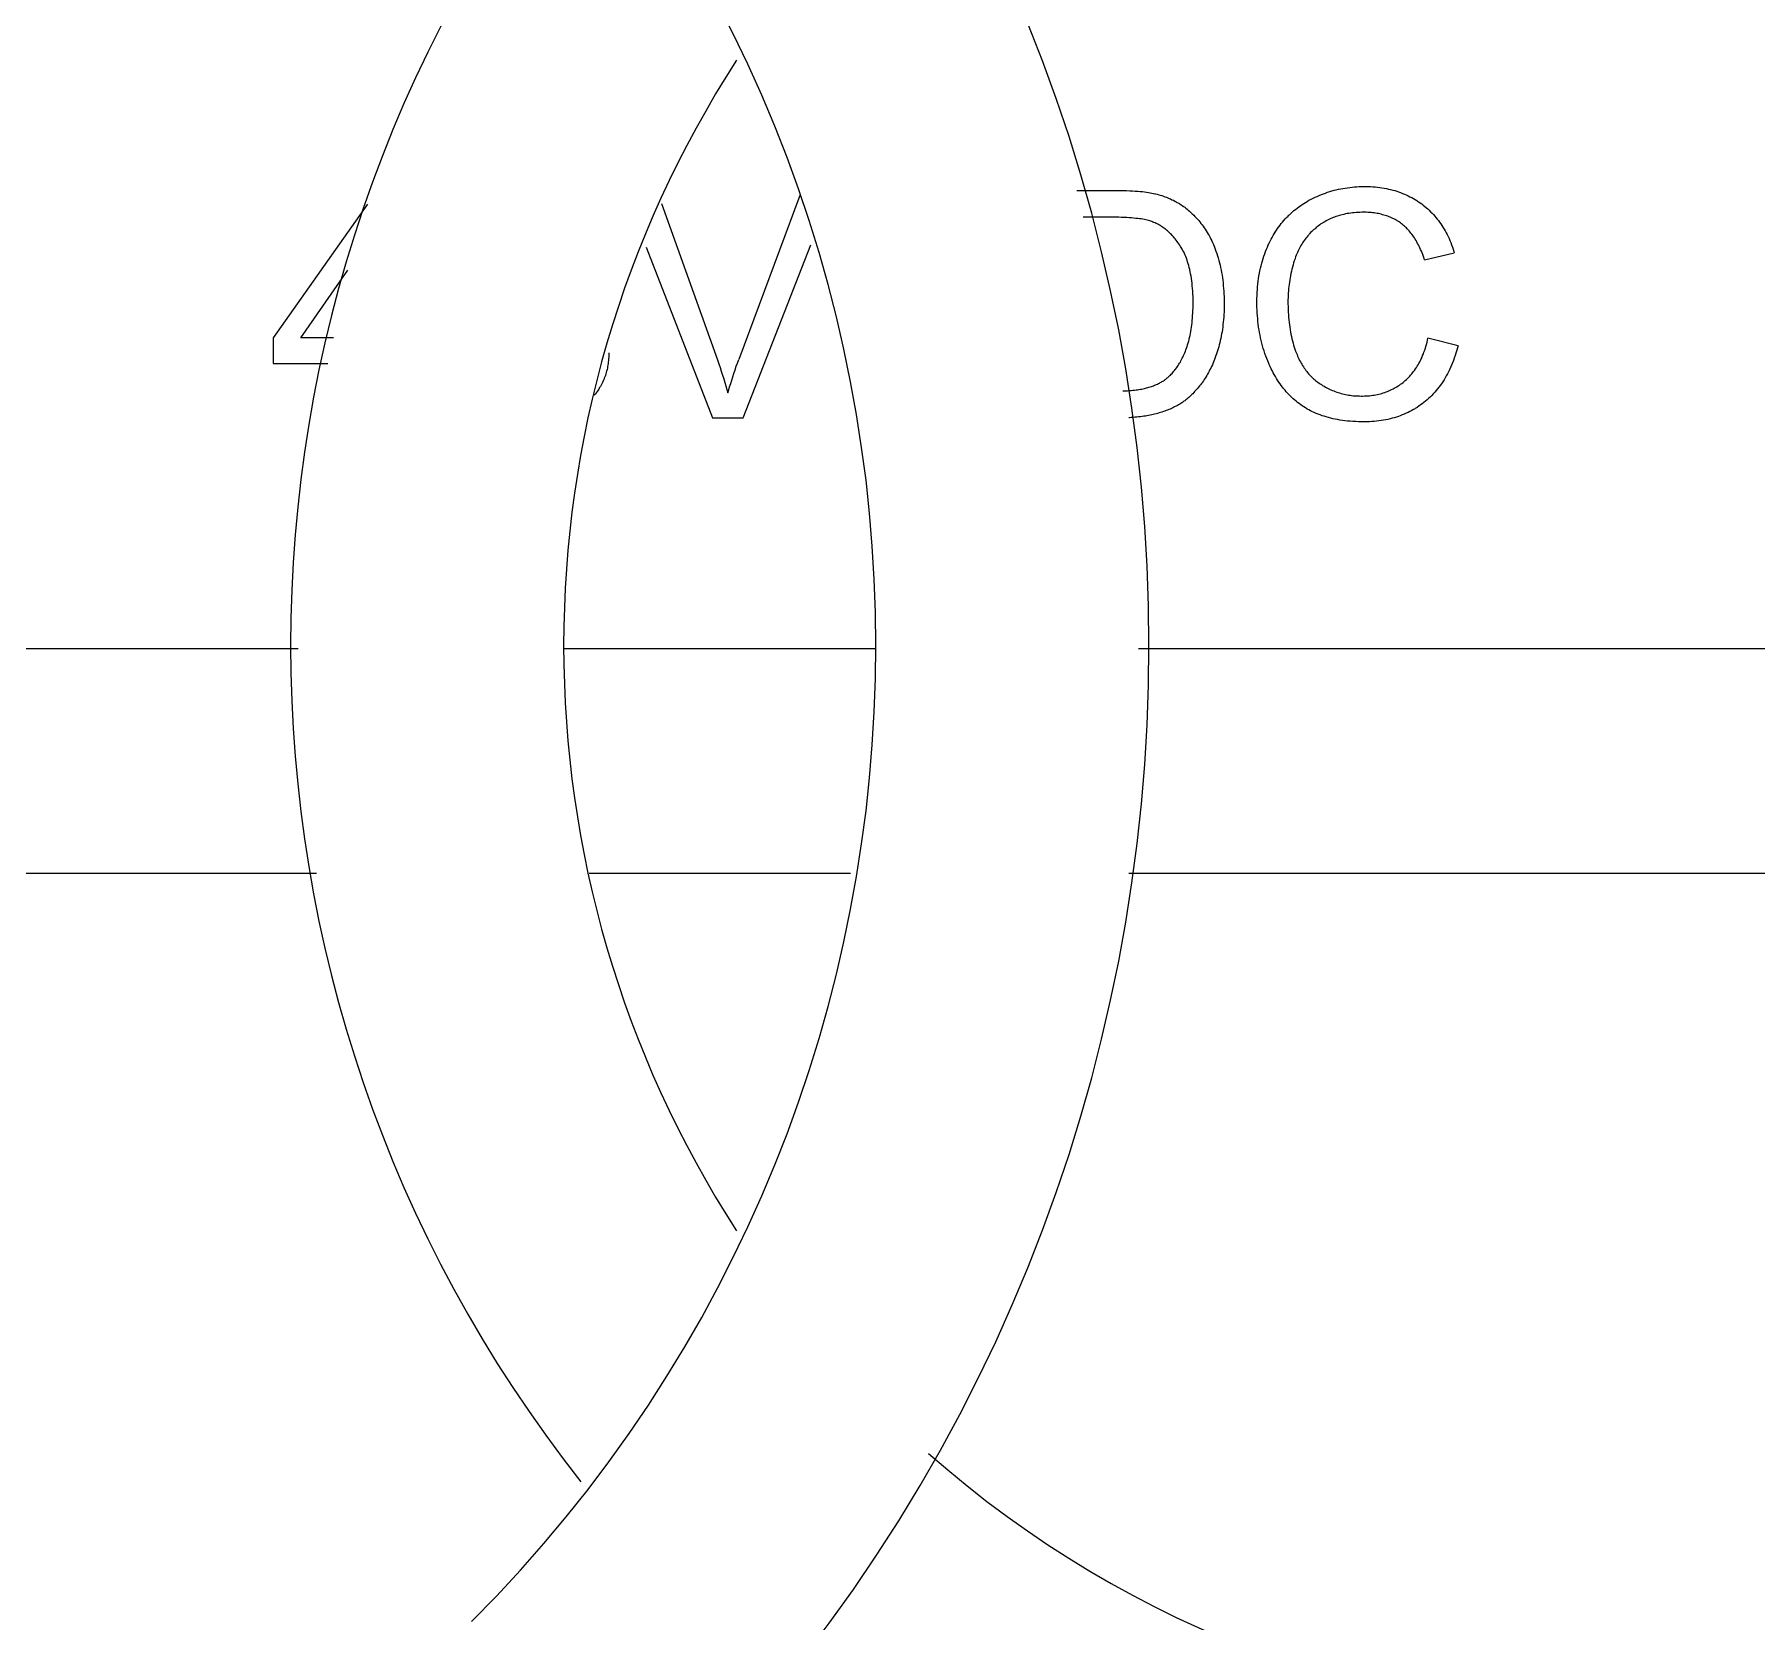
# Model space of a CAD drawing. Header units: millimetres. Extents: x -3 to 101, y -1 to 128.
# Drawn here: x 24.231 to 25.366, y 38.057 to 39.103 of the extents above; entities that cross this region are included whole.
import ezdxf

# ---------------------------------------------------------------- set-up
doc = ezdxf.new("R2010")
doc.units = ezdxf.units.MM

msp = doc.modelspace()

# ---------------------------------------------------------------- linework, layer by layer
for p, q in [((24.7356, 38.9967), (24.6954, 38.8886)), ((24.4507, 38.991), (24.3886, 38.9028)), ((24.6344, 38.9626), (24.678, 38.85)), ((24.6984, 38.85), (24.743, 38.9641)), ((25.1475, 38.9543), (25.167, 38.9589)), ((24.4067, 38.9028), (24.4377, 38.9475)), ((24.3886, 38.9028), (24.3886, 38.8859)), ((24.4282, 38.9028), (24.4067, 38.9028)), ((25.1696, 38.8976), (25.1497, 38.9026)), ((24.3886, 38.8859), (24.4246, 38.8859)), ((24.678, 38.85), (24.6984, 38.85)), ((23.8802, 38.6981), (24.4049, 38.6981)), ((24.5802, 38.6981), (24.7856, 38.6981)), ((24.9589, 38.6981), (25.6144, 38.6981)), ((23.8948, 38.55), (24.417, 38.55)), ((24.5969, 38.55), (24.7691, 38.55)), ((24.9526, 38.55), (25.6274, 38.55))]:
    msp.add_line(p, q)
for points in [[(24.9183, 39), (24.9445, 39), (24.9468, 39), (24.949, 38.9999), (24.9511, 38.9999), (24.9531, 38.9998), (24.9549, 38.9997), (24.9567, 38.9996), (24.9584, 38.9995), (24.96, 38.9993), (24.9615, 38.9992), (24.9629, 38.999), (24.9642, 38.9989), (24.9655, 38.9987), (24.9666, 38.9985), (24.9677, 38.9983), (24.9688, 38.9981), (24.9697, 38.9978)], [(24.9697, 38.9978), (24.9701, 38.9977), (24.9712, 38.9975), (24.9723, 38.9972), (24.9733, 38.9969), (24.9743, 38.9966), (24.9753, 38.9962), (24.9763, 38.9959), (24.9773, 38.9955), (24.9782, 38.9952), (24.9792, 38.9948), (24.9801, 38.9944), (24.981, 38.9939), (24.9819, 38.9935), (24.9828, 38.993), (24.9837, 38.9926), (24.9845, 38.9921), (24.9854, 38.9916), (24.9862, 38.9911), (24.987, 38.9906), (24.9878, 38.99), (24.9886, 38.9895), (24.9894, 38.9889), (24.9902, 38.9883), (24.9909, 38.9877), (24.9917, 38.9871)], [(25.0713, 38.9935), (25.0727, 38.9942), (25.074, 38.9949), (25.0754, 38.9955), (25.0767, 38.9961), (25.0781, 38.9967), (25.0795, 38.9973), (25.0808, 38.9978), (25.0822, 38.9983), (25.0836, 38.9988), (25.085, 38.9993), (25.0864, 38.9997), (25.0872, 38.9999), (25.0879, 39.0001), (25.0893, 39.0004), (25.0908, 39.0008), (25.0922, 39.0011), (25.0937, 39.0013), (25.0952, 39.0016), (25.0967, 39.0018), (25.0982, 39.002), (25.0997, 39.0022), (25.1012, 39.0023), (25.1028, 39.0024), (25.1044, 39.0025), (25.1059, 39.0025), (25.1075, 39.0026), (25.1078, 39.0026)], [(25.1078, 39.0026), (25.1086, 39.0026), (25.1102, 39.0025), (25.1118, 39.0025), (25.1134, 39.0024), (25.1149, 39.0023), (25.1165, 39.0021), (25.1179, 39.0019), (25.1194, 39.0017), (25.1209, 39.0015), (25.1223, 39.0012), (25.1237, 39.0009), (25.1251, 39.0006), (25.1265, 39.0002), (25.1278, 38.9999), (25.1291, 38.9995), (25.1304, 38.999), (25.1317, 38.9986), (25.133, 38.9981), (25.1342, 38.9976), (25.1354, 38.9971), (25.1366, 38.9965), (25.1378, 38.9959), (25.139, 38.9953), (25.1401, 38.9947), (25.1413, 38.994), (25.1424, 38.9933), (25.1429, 38.993), (25.1435, 38.9926), (25.1445, 38.9918), (25.1456, 38.9911)], [(24.6445, 38.9914), (24.6813, 38.8884), (24.6822, 38.8858), (24.6831, 38.8833), (24.6839, 38.8808), (24.6847, 38.8783), (24.6855, 38.8759), (24.6862, 38.8735), (24.6869, 38.8711), (24.6876, 38.8688), (24.6883, 38.8665)], [(24.9684, 38.9792), (24.9678, 38.9795), (24.9671, 38.9797), (24.9663, 38.9799), (24.9655, 38.9802), (24.9647, 38.9804), (24.9638, 38.9806), (24.9628, 38.9808), (24.9618, 38.981), (24.9607, 38.9812), (24.9596, 38.9813), (24.9584, 38.9815), (24.9571, 38.9816), (24.9557, 38.9818), (24.9543, 38.9819), (24.9528, 38.982), (24.9512, 38.9821), (24.9496, 38.9822), (24.9478, 38.9822), (24.946, 38.9823), (24.9441, 38.9823), (24.9224, 38.9823)], [(24.9917, 38.9871), (24.9926, 38.9863), (24.9935, 38.9854), (24.9944, 38.9846), (24.9953, 38.9838), (24.9961, 38.9829), (24.997, 38.982), (24.9978, 38.9811), (24.9986, 38.9802), (24.9993, 38.9793), (25.0001, 38.9783), (25.0008, 38.9774), (25.0016, 38.9764), (25.0023, 38.9754), (25.0029, 38.9744), (25.0036, 38.9734), (25.0042, 38.9723), (25.0049, 38.9712), (25.0055, 38.9702), (25.0061, 38.969), (25.0066, 38.9679), (25.0072, 38.9668), (25.0077, 38.9656), (25.0083, 38.9644), (25.0088, 38.9632), (25.0092, 38.962), (25.0094, 38.9614)], [(25.0459, 38.967), (25.0463, 38.9678), (25.047, 38.969), (25.0477, 38.9703), (25.0484, 38.9715), (25.0491, 38.9726), (25.0499, 38.9738), (25.0506, 38.9749), (25.0514, 38.976), (25.0522, 38.9771), (25.053, 38.9782), (25.0539, 38.9792), (25.0548, 38.9802), (25.0556, 38.9812), (25.0565, 38.9822), (25.0575, 38.9831), (25.0579, 38.9836), (25.0584, 38.984), (25.0594, 38.9849), (25.0604, 38.9858), (25.0614, 38.9867), (25.0624, 38.9875), (25.0634, 38.9883), (25.0645, 38.9891), (25.0656, 38.9899), (25.0667, 38.9907), (25.0678, 38.9914), (25.069, 38.9921), (25.0701, 38.9928), (25.0713, 38.9935)], [(25.1074, 38.9856), (25.1061, 38.9856), (25.1048, 38.9855), (25.1036, 38.9855), (25.1023, 38.9854), (25.1011, 38.9853), (25.0999, 38.9852), (25.0988, 38.985), (25.0976, 38.9849), (25.0965, 38.9847), (25.0954, 38.9845), (25.0943, 38.9842), (25.0932, 38.984), (25.0922, 38.9837), (25.0912, 38.9834), (25.0901, 38.9831), (25.0891, 38.9828), (25.0882, 38.9824), (25.0872, 38.9821), (25.0863, 38.9817), (25.0853, 38.9813), (25.0844, 38.9808), (25.0835, 38.9804), (25.0826, 38.9799), (25.0818, 38.9794), (25.0809, 38.9789), (25.0801, 38.9784), (25.0792, 38.9779), (25.0784, 38.9773)], [(25.1323, 38.9781), (25.1316, 38.9786), (25.1309, 38.979), (25.1302, 38.9795), (25.1295, 38.98), (25.1291, 38.9802), (25.1287, 38.9804), (25.128, 38.9808), (25.1272, 38.9812), (25.1265, 38.9816), (25.1257, 38.982), (25.1249, 38.9823), (25.1241, 38.9826), (25.1233, 38.983), (25.1224, 38.9833), (25.1216, 38.9835), (25.1207, 38.9838), (25.1198, 38.984), (25.1189, 38.9843), (25.118, 38.9845), (25.1171, 38.9847), (25.1162, 38.9849), (25.1152, 38.985), (25.1142, 38.9852), (25.1132, 38.9853), (25.1122, 38.9854), (25.1112, 38.9855), (25.1102, 38.9855), (25.1091, 38.9856), (25.108, 38.9856), (25.1074, 38.9856)], [(25.1456, 38.9911), (25.1466, 38.9903), (25.1477, 38.9895), (25.1487, 38.9886), (25.1496, 38.9878), (25.1506, 38.9869), (25.1515, 38.986), (25.1524, 38.9851), (25.1533, 38.9841), (25.1542, 38.9831), (25.155, 38.9822), (25.1558, 38.9811), (25.1566, 38.9801), (25.1574, 38.979), (25.1582, 38.9779), (25.1589, 38.9768), (25.1596, 38.9757), (25.1603, 38.9745), (25.161, 38.9733), (25.1617, 38.9721), (25.1623, 38.9709), (25.163, 38.9696), (25.1636, 38.9683), (25.1641, 38.9669), (25.1647, 38.9656), (25.1652, 38.9642), (25.1658, 38.9627), (25.1663, 38.9613), (25.1667, 38.9598), (25.167, 38.9589)], [(24.9871, 38.9623), (24.9867, 38.963), (24.9861, 38.9639), (24.9855, 38.9648), (24.9849, 38.9656), (24.9843, 38.9664), (24.9837, 38.9672), (24.9831, 38.968), (24.9825, 38.9688), (24.9819, 38.9695), (24.9812, 38.9702), (24.9806, 38.9709), (24.98, 38.9715), (24.9793, 38.9721), (24.9787, 38.9727), (24.978, 38.9733), (24.9774, 38.9739), (24.9767, 38.9744), (24.9761, 38.9749), (24.9754, 38.9754), (24.9747, 38.9759), (24.974, 38.9763), (24.9734, 38.9768), (24.9727, 38.9772), (24.972, 38.9776), (24.9713, 38.9779), (24.9706, 38.9783), (24.9699, 38.9786), (24.9691, 38.9789), (24.9684, 38.9792)], [(25.0784, 38.9773), (25.0776, 38.9767), (25.0768, 38.9761), (25.076, 38.9755), (25.0753, 38.9748), (25.0745, 38.9742), (25.0738, 38.9735), (25.0731, 38.9729), (25.0724, 38.9722), (25.0717, 38.9715), (25.0714, 38.9711), (25.0711, 38.9708), (25.0705, 38.97), (25.0698, 38.9693), (25.0692, 38.9685), (25.0687, 38.9678), (25.0681, 38.967), (25.0675, 38.9662), (25.067, 38.9654), (25.0665, 38.9645), (25.066, 38.9637), (25.0655, 38.9628), (25.065, 38.9619), (25.0646, 38.9611), (25.0641, 38.9601), (25.0637, 38.9592), (25.0633, 38.9583), (25.0629, 38.9573), (25.0625, 38.9563), (25.0622, 38.9553), (25.0621, 38.955)], [(25.1475, 38.9543), (25.1472, 38.9552), (25.1467, 38.9565), (25.1463, 38.9577), (25.1458, 38.9588), (25.1454, 38.96), (25.1449, 38.9611), (25.1444, 38.9621), (25.144, 38.9632), (25.1435, 38.9642), (25.1429, 38.9651), (25.1424, 38.9661), (25.1419, 38.967), (25.1414, 38.9679), (25.1408, 38.9687), (25.1403, 38.9696), (25.1397, 38.9704), (25.1391, 38.9711), (25.1385, 38.9719), (25.1379, 38.9726), (25.1374, 38.9733), (25.1367, 38.974), (25.1361, 38.9746), (25.1355, 38.9753), (25.1349, 38.9759), (25.1342, 38.9765), (25.1336, 38.977), (25.1329, 38.9775), (25.1323, 38.9781)], [(24.9949, 38.9261), (24.9949, 38.928), (24.9949, 38.9299), (24.9948, 38.9318), (24.9947, 38.9336), (24.9946, 38.9354), (24.9944, 38.9371), (24.9943, 38.9388), (24.9941, 38.9404), (24.9938, 38.942), (24.9936, 38.9435), (24.9933, 38.945), (24.993, 38.9464), (24.9927, 38.9478), (24.9924, 38.9492), (24.9921, 38.9505), (24.9917, 38.9517), (24.9913, 38.9529), (24.9909, 38.9541), (24.9905, 38.9553), (24.9901, 38.9564), (24.9896, 38.9574), (24.9892, 38.9585), (24.9887, 38.9595), (24.9882, 38.9604), (24.9877, 38.9614), (24.9871, 38.9623)], [(25.0094, 38.9614), (25.01, 38.96), (25.0105, 38.9585), (25.011, 38.957), (25.0114, 38.9555), (25.0119, 38.9539), (25.0123, 38.9523), (25.0127, 38.9508), (25.013, 38.9491), (25.0134, 38.9475), (25.0137, 38.9459), (25.014, 38.9442), (25.0142, 38.9425), (25.0145, 38.9408), (25.0147, 38.939), (25.0148, 38.9372), (25.015, 38.9354), (25.0151, 38.9336), (25.0152, 38.9318), (25.0153, 38.9299), (25.0154, 38.928), (25.0154, 38.9261)], [(25.037, 38.9261), (25.037, 38.9268), (25.037, 38.9288), (25.0371, 38.9308), (25.0371, 38.9327), (25.0373, 38.9346), (25.0374, 38.9365), (25.0376, 38.9383), (25.0378, 38.9401), (25.0381, 38.9419), (25.0383, 38.9436), (25.0387, 38.9454), (25.039, 38.9471), (25.0394, 38.9487), (25.0397, 38.9504), (25.0402, 38.952), (25.0406, 38.9536), (25.0411, 38.9552), (25.0416, 38.9567), (25.0421, 38.9582), (25.0427, 38.9598), (25.0433, 38.9612), (25.0439, 38.9627), (25.0445, 38.9641), (25.0452, 38.9656), (25.0459, 38.967)], [(25.0621, 38.955), (25.0616, 38.9536), (25.0612, 38.9522), (25.0608, 38.9509), (25.0604, 38.9495), (25.0601, 38.9481), (25.0597, 38.9467), (25.0594, 38.9452), (25.0591, 38.9438), (25.0589, 38.9424), (25.0586, 38.941), (25.0584, 38.9396), (25.0582, 38.9381), (25.058, 38.9367), (25.0579, 38.9353), (25.0577, 38.9338), (25.0576, 38.9323), (25.0575, 38.9309), (25.0575, 38.9294), (25.0574, 38.928), (25.0574, 38.9265), (25.0574, 38.9262)], [(24.9909, 38.8972), (24.9913, 38.8983), (24.9916, 38.8995), (24.992, 38.9007), (24.9923, 38.9019), (24.9926, 38.9031), (24.9929, 38.9044), (24.9931, 38.9057), (24.9934, 38.9071), (24.9936, 38.9085), (24.9938, 38.9099), (24.994, 38.9113), (24.9942, 38.9128), (24.9944, 38.9143), (24.9945, 38.9159), (24.9946, 38.9175), (24.9947, 38.9191), (24.9948, 38.9208), (24.9949, 38.9225), (24.9949, 38.9243), (24.9949, 38.9261)], [(25.0154, 38.9261), (25.0154, 38.9255), (25.0154, 38.9237), (25.0153, 38.9218), (25.0153, 38.92), (25.0152, 38.9183), (25.0151, 38.9165), (25.0149, 38.9149), (25.0148, 38.9132), (25.0146, 38.9116), (25.0144, 38.91), (25.0142, 38.9084), (25.014, 38.9069), (25.0137, 38.9054), (25.0134, 38.9039), (25.0131, 38.9024), (25.0128, 38.901), (25.0125, 38.8996), (25.0121, 38.8982), (25.0118, 38.8969), (25.0114, 38.8955)], [(25.0448, 38.8859), (25.0442, 38.8876), (25.0435, 38.8892), (25.0429, 38.8908), (25.0423, 38.8925), (25.0418, 38.8942), (25.0412, 38.8959), (25.0407, 38.8976), (25.0403, 38.8993), (25.0398, 38.901), (25.0394, 38.9028), (25.0391, 38.9046), (25.0387, 38.9063), (25.0384, 38.9081), (25.0381, 38.9099), (25.0379, 38.9118), (25.0376, 38.9136), (25.0375, 38.9155), (25.0373, 38.9174), (25.0372, 38.9193), (25.0371, 38.9212), (25.037, 38.9231), (25.037, 38.9251), (25.037, 38.9261)], [(25.0574, 38.9262), (25.0574, 38.9253), (25.0575, 38.9234), (25.0575, 38.9216), (25.0576, 38.9198), (25.0577, 38.9181), (25.0578, 38.9163), (25.058, 38.9147), (25.0582, 38.913), (25.0584, 38.9114), (25.0586, 38.9098), (25.0588, 38.9082), (25.0591, 38.9067), (25.0594, 38.9052), (25.0597, 38.9037), (25.06, 38.9022), (25.0604, 38.9008), (25.0608, 38.8994), (25.0612, 38.898), (25.0616, 38.8967), (25.062, 38.8954), (25.0625, 38.8941), (25.063, 38.8928)], [(24.6098, 38.8929), (24.6098, 38.8924), (24.6098, 38.8913), (24.6097, 38.8902), (24.6096, 38.8891), (24.6096, 38.888), (24.6094, 38.887), (24.6093, 38.8859), (24.6092, 38.8849), (24.609, 38.8839), (24.6088, 38.8829), (24.6086, 38.8819), (24.6083, 38.8809), (24.608, 38.88), (24.6078, 38.879), (24.6075, 38.8781), (24.6071, 38.8771), (24.6068, 38.8762), (24.6066, 38.8757), (24.6064, 38.8753), (24.606, 38.8744), (24.6056, 38.8735), (24.6052, 38.8726), (24.6047, 38.8717), (24.6042, 38.8708), (24.6037, 38.87), (24.6032, 38.8691), (24.6027, 38.8683), (24.6021, 38.8675), (24.6015, 38.8666), (24.6009, 38.8658), (24.6002, 38.865)], [(24.98, 38.8783), (24.9805, 38.8788), (24.9811, 38.8794), (24.9816, 38.88), (24.9821, 38.8806), (24.9826, 38.8812), (24.9831, 38.8819), (24.9836, 38.8825), (24.9841, 38.8832), (24.9846, 38.8839), (24.9851, 38.8846), (24.9855, 38.8854), (24.986, 38.8861), (24.9865, 38.8869), (24.9869, 38.8877), (24.9873, 38.8885), (24.9878, 38.8894), (24.9882, 38.8902), (24.9886, 38.8911), (24.989, 38.8921), (24.9894, 38.893), (24.9898, 38.894), (24.9901, 38.895), (24.9905, 38.896), (24.9909, 38.8971), (24.9909, 38.8972)], [(25.0114, 38.8955), (25.0112, 38.895), (25.0108, 38.8937), (25.0104, 38.8924), (25.0099, 38.8911), (25.0095, 38.8899), (25.009, 38.8886), (25.0085, 38.8874), (25.0081, 38.8863), (25.0076, 38.8851), (25.0071, 38.884), (25.0066, 38.8829), (25.006, 38.8819), (25.0055, 38.8809), (25.005, 38.8799), (25.0045, 38.8789), (25.0039, 38.878), (25.0034, 38.877), (25.0028, 38.8762), (25.0023, 38.8753), (25.0017, 38.8745), (25.0011, 38.8737)], [(25.063, 38.8928), (25.0634, 38.8918), (25.0638, 38.8908), (25.0642, 38.8898), (25.0646, 38.8889), (25.0651, 38.888), (25.0656, 38.8871), (25.0661, 38.8862), (25.0666, 38.8854), (25.0671, 38.8845), (25.0676, 38.8837), (25.0681, 38.8829), (25.0687, 38.8821), (25.0693, 38.8814), (25.0698, 38.8806), (25.0704, 38.8799), (25.071, 38.8792), (25.0717, 38.8785), (25.0723, 38.8778), (25.073, 38.8772), (25.0736, 38.8765), (25.0743, 38.8759), (25.075, 38.8753), (25.0757, 38.8747), (25.0765, 38.8741), (25.0772, 38.8736), (25.078, 38.873), (25.0787, 38.8725), (25.0795, 38.872), (25.0803, 38.8715)], [(25.1341, 38.8741), (25.1348, 38.8747), (25.1356, 38.8753), (25.1363, 38.876), (25.137, 38.8767), (25.1377, 38.8775), (25.1383, 38.8782), (25.139, 38.879), (25.1396, 38.8798), (25.1403, 38.8806), (25.1409, 38.8814), (25.1415, 38.8823), (25.1421, 38.8832), (25.1427, 38.8841), (25.1432, 38.885), (25.1438, 38.886), (25.1443, 38.887), (25.1448, 38.888), (25.1453, 38.889), (25.1458, 38.8901), (25.1462, 38.8912), (25.1467, 38.8924), (25.1471, 38.8935), (25.1476, 38.8947), (25.148, 38.896), (25.1484, 38.8972), (25.1487, 38.8985), (25.1491, 38.8999), (25.1494, 38.9013), (25.1497, 38.9026)], [(25.1696, 38.8976), (25.1692, 38.8963), (25.1687, 38.8946), (25.1682, 38.8928), (25.1677, 38.8911), (25.1671, 38.8895), (25.1665, 38.8879), (25.1659, 38.8863), (25.1653, 38.8848), (25.1646, 38.8833), (25.164, 38.8818), (25.1633, 38.8804), (25.1625, 38.879), (25.1618, 38.8777), (25.161, 38.8764), (25.1603, 38.8751), (25.1595, 38.8739), (25.1586, 38.8726), (25.1578, 38.8714), (25.1569, 38.8703), (25.156, 38.8692), (25.1551, 38.8681), (25.1542, 38.867), (25.1532, 38.8659), (25.1523, 38.8649), (25.1513, 38.8639), (25.1503, 38.863), (25.1492, 38.862), (25.1481, 38.8611), (25.1471, 38.8602)], [(24.6883, 38.8665), (24.6888, 38.8685), (24.6894, 38.8706), (24.6901, 38.8728), (24.6908, 38.8749), (24.6915, 38.8772), (24.6922, 38.8794), (24.693, 38.8818), (24.6938, 38.8842), (24.6945, 38.8861), (24.6954, 38.8886)], [(25.068, 38.8573), (25.0674, 38.8576), (25.0669, 38.858), (25.0659, 38.8587), (25.0648, 38.8595), (25.0638, 38.8602), (25.0628, 38.861), (25.0618, 38.8619), (25.0609, 38.8627), (25.0599, 38.8636), (25.059, 38.8645), (25.0581, 38.8654), (25.0572, 38.8664), (25.0563, 38.8673), (25.0555, 38.8683), (25.0546, 38.8694), (25.0538, 38.8704), (25.053, 38.8715), (25.0522, 38.8726), (25.0514, 38.8737), (25.0506, 38.8749), (25.0499, 38.8761), (25.0492, 38.8773), (25.0484, 38.8786), (25.0477, 38.8798), (25.0471, 38.8812), (25.0464, 38.8825), (25.0457, 38.8839), (25.0451, 38.8853), (25.0448, 38.8859)], [(24.9485, 38.8678), (24.9491, 38.8678), (24.9504, 38.8679), (24.9517, 38.868), (24.9529, 38.8681), (24.954, 38.8682), (24.9551, 38.8683), (24.9562, 38.8684), (24.9573, 38.8685), (24.9583, 38.8686), (24.9592, 38.8688), (24.9602, 38.8689), (24.9611, 38.8691), (24.9619, 38.8693), (24.9628, 38.8695), (24.9636, 38.8697), (24.9643, 38.8698), (24.9651, 38.8701), (24.9658, 38.8703), (24.9665, 38.8705)], [(24.9665, 38.8705), (24.9667, 38.8705), (24.9674, 38.8708), (24.9681, 38.871), (24.9688, 38.8713), (24.9695, 38.8716), (24.9702, 38.8719), (24.9708, 38.8721), (24.9715, 38.8724), (24.9721, 38.8727), (24.9727, 38.873), (24.9733, 38.8733), (24.9738, 38.8737), (24.9744, 38.874), (24.9749, 38.8743), (24.9754, 38.8746), (24.976, 38.875), (24.9764, 38.8753), (24.9769, 38.8756), (24.9774, 38.876), (24.9779, 38.8764), (24.9783, 38.8767), (24.9787, 38.8771), (24.9792, 38.8775), (24.9796, 38.8779), (24.98, 38.8783)], [(25.0011, 38.8737), (25.001, 38.8735), (25.0004, 38.8727), (24.9998, 38.8719), (24.9991, 38.8711), (24.9985, 38.8703), (24.9979, 38.8695), (24.9972, 38.8688), (24.9966, 38.8681), (24.9959, 38.8674), (24.9953, 38.8667), (24.9947, 38.866), (24.994, 38.8654), (24.9934, 38.8648), (24.9927, 38.8642), (24.992, 38.8636), (24.9914, 38.863), (24.9907, 38.8625), (24.9901, 38.8619), (24.9894, 38.8614), (24.9888, 38.861), (24.9881, 38.8605), (24.9874, 38.86)], [(25.0803, 38.8715), (25.0812, 38.8709), (25.0821, 38.8704), (25.0831, 38.8699), (25.084, 38.8695), (25.0849, 38.869), (25.0858, 38.8686), (25.0868, 38.8682), (25.0877, 38.8678), (25.0886, 38.8675), (25.0896, 38.8671), (25.0905, 38.8668), (25.0915, 38.8665), (25.0925, 38.8662), (25.0934, 38.866), (25.0944, 38.8657), (25.0954, 38.8655), (25.0964, 38.8653), (25.0974, 38.8651), (25.0984, 38.865), (25.0994, 38.8648), (25.1004, 38.8647), (25.1014, 38.8646), (25.1025, 38.8645), (25.1035, 38.8645), (25.1046, 38.8645), (25.1056, 38.8644), (25.1058, 38.8644)], [(25.1058, 38.8644), (25.1066, 38.8644), (25.1078, 38.8645), (25.1089, 38.8645), (25.11, 38.8646), (25.1111, 38.8647), (25.1122, 38.8648), (25.1133, 38.865), (25.1143, 38.8651), (25.1154, 38.8653), (25.1164, 38.8655), (25.1174, 38.8657), (25.1184, 38.866), (25.1193, 38.8662), (25.1203, 38.8665), (25.1212, 38.8669), (25.1222, 38.8672), (25.1231, 38.8675), (25.124, 38.8679), (25.1249, 38.8683), (25.1258, 38.8687), (25.1267, 38.8692), (25.1275, 38.8696), (25.1284, 38.8701), (25.1292, 38.8706), (25.1301, 38.8711), (25.1309, 38.8717), (25.1317, 38.8722), (25.1325, 38.8728), (25.1333, 38.8734), (25.1341, 38.8741)], [(24.9874, 38.86), (24.9868, 38.8596), (24.9861, 38.8591), (24.9853, 38.8587), (24.9846, 38.8583), (24.9838, 38.8579), (24.9831, 38.8575), (24.9823, 38.8571), (24.9815, 38.8567), (24.9807, 38.8563), (24.9798, 38.8559), (24.979, 38.8556), (24.9781, 38.8552), (24.9772, 38.8549), (24.9763, 38.8545), (24.9754, 38.8542), (24.9744, 38.8539), (24.9735, 38.8536), (24.9725, 38.8533), (24.9715, 38.853), (24.9705, 38.8528), (24.9695, 38.8525)], [(25.1471, 38.8602), (25.146, 38.8594), (25.1448, 38.8586), (25.1437, 38.8578), (25.1426, 38.857), (25.1414, 38.8563), (25.1408, 38.8559), (25.1402, 38.8556), (25.139, 38.8549), (25.1378, 38.8543), (25.1366, 38.8537), (25.1354, 38.8531), (25.1341, 38.8525), (25.1328, 38.852), (25.1315, 38.8515), (25.1302, 38.851), (25.1289, 38.8506), (25.1275, 38.8502), (25.1262, 38.8498), (25.1248, 38.8494), (25.1233, 38.8491), (25.1219, 38.8488), (25.1204, 38.8485), (25.1189, 38.8483), (25.1174, 38.8481), (25.1159, 38.8479), (25.1143, 38.8477), (25.1127, 38.8476), (25.1111, 38.8475), (25.1095, 38.8475), (25.1078, 38.8475), (25.1075, 38.8475)], [(24.9695, 38.8525), (24.9686, 38.8523), (24.9676, 38.8521), (24.9666, 38.8519), (24.9656, 38.8517), (24.9645, 38.8515), (24.9635, 38.8513), (24.9624, 38.8511), (24.9613, 38.851), (24.9602, 38.8508), (24.959, 38.8507), (24.9578, 38.8506), (24.9566, 38.8505), (24.9554, 38.8504), (24.9541, 38.8503), (24.9529, 38.8502), (24.9525, 38.8502)], [(25.1075, 38.8475), (25.1059, 38.8475), (25.104, 38.8475), (25.1021, 38.8476), (25.1003, 38.8477), (25.0985, 38.8478), (25.0967, 38.848), (25.095, 38.8482), (25.0934, 38.8484), (25.0917, 38.8486), (25.0901, 38.8489), (25.0886, 38.8492), (25.0871, 38.8495), (25.0856, 38.8499), (25.0841, 38.8503), (25.0827, 38.8507), (25.0813, 38.8511), (25.08, 38.8515), (25.0786, 38.852), (25.0773, 38.8525), (25.0761, 38.853), (25.0748, 38.8536), (25.0736, 38.8541), (25.0724, 38.8547), (25.0713, 38.8553), (25.0701, 38.8559), (25.069, 38.8566), (25.068, 38.8573)]]:
    msp.add_lwpolyline(points)
for centre, radius, start, end in [((23.8758, 38.7), 1.09, 315, 45), ((23.8758, 38.7), 0.91, 315, 45), ((25.29, 38.7), 0.89, 141.72, 218.28), ((25.29, 38.7), 0.71, 147.0841, 212.9159), ((25.29, 38.7), 0.71, 228.599, 311.401)]:
    msp.add_arc(centre, radius, start, end)

doc.saveas('drawing.dxf')
